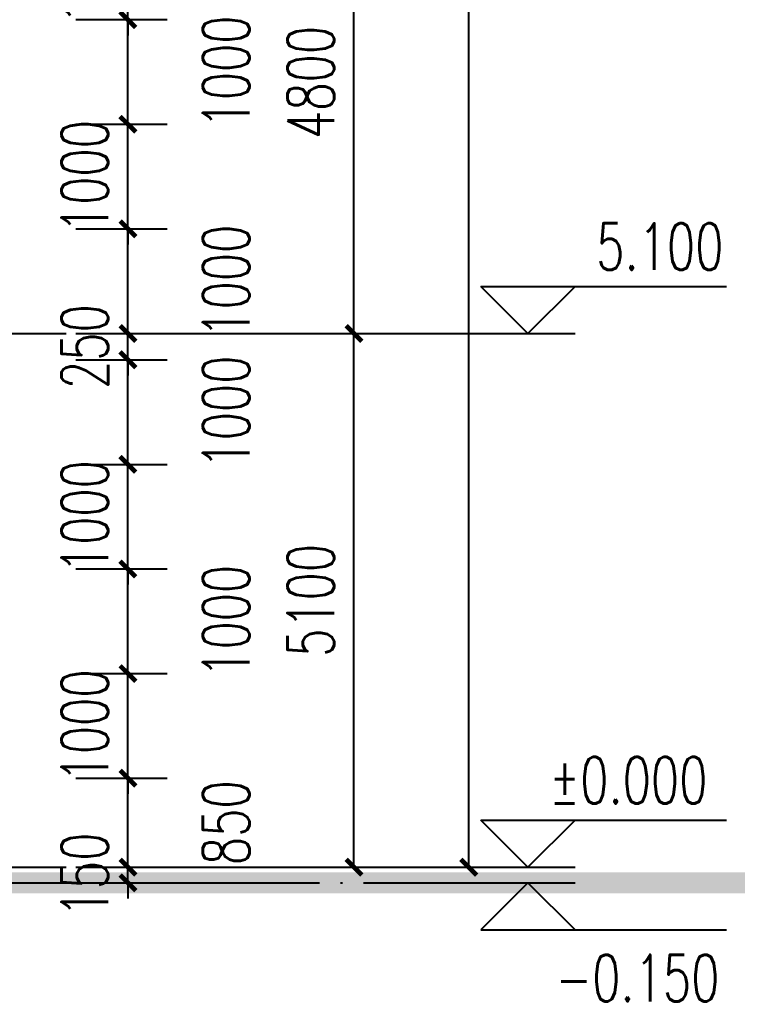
# Model space of a CAD drawing. Header units: millimetres. Extents: x 708158 to 1984082, y -168213 to -53.
# Drawn here: x 1013110 to 1019963, y -87239 to -77857 of the extents above; entities that cross this region are included whole.
import ezdxf

# ---------------------------------------------------------------- set-up
doc = ezdxf.new("R2010")
doc.units = ezdxf.units.MM
doc.header["$LTSCALE"] = 1000
doc.linetypes.add('DOTE', pattern=[2.42, 2, -0.2, 0.02, -0.2])
doc.layers.get('0').update_dxf_attribs({"color": 8})
for name, color, linetype in [('A-AXIS', 1, 'DOTE'), ('DIM_ELEV', 3, 'Continuous'), ('PUB_DIM', 3, 'Continuous'), ('PUB_TEXT', 7, 'Continuous'), ('立面加粗', 5, 'Continuous')]:
    doc.layers.add(name, color=color, linetype=linetype)
doc.styles.add('_TCH_DIM', font='SIMPLEX', dxfattribs={"bigfont": 'GBCBIG'})
doc.styles.add('_TCH_DIM_T3', font='SIMPLEX', dxfattribs={"width": 0.705882, "bigfont": 'GBCBIG'})
doc.dimstyles.new('_TCH_ARCH&&150', dxfattribs={"dimtxt": 446.25, "dimasz": 150, "dimexe": 375, "dimexo": 450, "dimgap": 189.375, "dimtad": 1, "dimdec": 0, "dimzin": 0, "dimdsep": 46, "dimtxsty": '_TCH_DIM_T3', "dimblk": 'ARCHTICK', "dimcen": 0.09, "dimclrt": 7, "dimazin": 2, "dimtfac": 1, "dimtdec": 0, "dimtix": 1, "dimtmove": 2, "dimatfit": 3, "dimfxl": 1, "dimtolj": 1, "dimtzin": 0, "dimarcsym": 0})

# ---------------------------------------------------------------- blocks, each defined once
blk = doc.blocks.new('_ArchTick')
at = {"color": 0, "linetype": 'ByBlock', "const_width": 0.3}
blk.add_lwpolyline([(-0.5, -0.5), (0.5, 0.5)], dxfattribs=at)
blk = doc.blocks.new('*D339')
at = {"layer": 'Defpoints', "color": 0, "transparency": 16777216}
for p in [(1013196.3, -85956.7), (1014144.1, -85956.7), (1013196.3, -86106.7)]:
    blk.add_point(p, dxfattribs=at)
at = {"layer": 'PUB_DIM', "color": 0, "lineweight": -2, "transparency": 16777216}
for p, q in [((1014144.1, -85956.7), (1014144.1, -85806.7)), ((1013646.3, -85956.7), (1014519.1, -85956.7)), ((1014144.1, -86106.7), (1014144.1, -85956.7)), ((1013646.3, -86106.7), (1014519.1, -86106.7)), ((1014144.1, -86106.7), (1014144.1, -86256.7))]:
    blk.add_line(p, q, dxfattribs=at)
at = {"layer": 'PUB_DIM', "color": 0, "lineweight": -2, "transparency": 16777216, "xscale": 150, "yscale": 150, "zscale": 150}
for p, rotation in [((1014144.1, -85956.7), 270), ((1014144.1, -86106.7), 90)]:
    blk.add_blockref('_ArchTick', p, dxfattribs=dict(at, rotation=rotation))
at = {"layer": 'PUB_DIM', "color": 7, "transparency": 16777216, "insert": (1013731.6, -86031.7), "char_height": 446.25, "attachment_point": 5, "rotation": 90, "style": '_TCH_DIM_T3'}
blk.add_mtext('\\A1;150', dxfattribs=at)
blk = doc.blocks.new('*D340')
at = {"layer": 'Defpoints', "color": 0, "transparency": 16777216}
for p in [(1013196.3, -85106.7), (1014144.1, -85106.7), (1013196.3, -85956.7)]:
    blk.add_point(p, dxfattribs=at)
at = {"layer": 'PUB_DIM', "color": 0, "lineweight": -2, "transparency": 16777216}
for p, q in [((1013646.3, -85106.7), (1014519.1, -85106.7)), ((1014144.1, -85956.7), (1014144.1, -85106.7)), ((1013646.3, -85956.7), (1014519.1, -85956.7))]:
    blk.add_line(p, q, dxfattribs=at)
at = {"layer": 'PUB_DIM', "color": 0, "lineweight": -2, "transparency": 16777216, "xscale": 150, "yscale": 150, "zscale": 150}
for p, rotation in [((1014144.1, -85106.7), 90), ((1014144.1, -85956.7), 270)]:
    blk.add_blockref('_ArchTick', p, dxfattribs=dict(at, rotation=rotation))
at = {"layer": 'PUB_DIM', "color": 7, "transparency": 16777216, "insert": (1015081.6, -85531.7), "char_height": 446.25, "attachment_point": 5, "rotation": 90, "style": '_TCH_DIM_T3'}
blk.add_mtext('\\A1;850', dxfattribs=at)
blk = doc.blocks.new('*D341')
at = {"layer": 'Defpoints', "color": 0, "transparency": 16777216}
for p in [(1013196.3, -84106.7), (1014144.1, -84106.7), (1013196.3, -85106.7)]:
    blk.add_point(p, dxfattribs=at)
at = {"layer": 'PUB_DIM', "color": 0, "lineweight": -2, "transparency": 16777216}
for p, q in [((1014144.1, -84106.7), (1014144.1, -83956.7)), ((1013646.3, -84106.7), (1014519.1, -84106.7)), ((1014144.1, -85106.7), (1014144.1, -84106.7)), ((1013646.3, -85106.7), (1014519.1, -85106.7)), ((1014144.1, -85106.7), (1014144.1, -85256.7))]:
    blk.add_line(p, q, dxfattribs=at)
at = {"layer": 'PUB_DIM', "color": 0, "lineweight": -2, "transparency": 16777216, "xscale": 150, "yscale": 150, "zscale": 150}
for p, rotation in [((1014144.1, -84106.7), 270), ((1014144.1, -85106.7), 90)]:
    blk.add_blockref('_ArchTick', p, dxfattribs=dict(at, rotation=rotation))
at = {"layer": 'PUB_DIM', "color": 7, "transparency": 16777216, "insert": (1013731.6, -84606.7), "char_height": 446.25, "attachment_point": 5, "rotation": 90, "style": '_TCH_DIM_T3'}
blk.add_mtext('\\A1;1000', dxfattribs=at)
blk = doc.blocks.new('*D342')
at = {"layer": 'Defpoints', "color": 0, "transparency": 16777216}
for p in [(1013196.3, -83106.7), (1014144.1, -83106.7), (1013196.3, -84106.7)]:
    blk.add_point(p, dxfattribs=at)
at = {"layer": 'PUB_DIM', "color": 0, "lineweight": -2, "transparency": 16777216}
for p, q in [((1013646.3, -83106.7), (1014519.1, -83106.7)), ((1014144.1, -84106.7), (1014144.1, -83106.7)), ((1013646.3, -84106.7), (1014519.1, -84106.7))]:
    blk.add_line(p, q, dxfattribs=at)
at = {"layer": 'PUB_DIM', "color": 0, "lineweight": -2, "transparency": 16777216, "xscale": 150, "yscale": 150, "zscale": 150}
for p, rotation in [((1014144.1, -83106.7), 90), ((1014144.1, -84106.7), 270)]:
    blk.add_blockref('_ArchTick', p, dxfattribs=dict(at, rotation=rotation))
at = {"layer": 'PUB_DIM', "color": 7, "transparency": 16777216, "insert": (1015081.6, -83606.7), "char_height": 446.25, "attachment_point": 5, "rotation": 90, "style": '_TCH_DIM_T3'}
blk.add_mtext('\\A1;1000', dxfattribs=at)
blk = doc.blocks.new('*D343')
at = {"layer": 'Defpoints', "color": 0, "transparency": 16777216}
for p in [(1013196.3, -82106.7), (1014144.1, -82106.7), (1013196.3, -83106.7)]:
    blk.add_point(p, dxfattribs=at)
at = {"layer": 'PUB_DIM', "color": 0, "lineweight": -2, "transparency": 16777216}
for p, q in [((1014144.1, -82106.7), (1014144.1, -81956.7)), ((1013646.3, -82106.7), (1014519.1, -82106.7)), ((1014144.1, -83106.7), (1014144.1, -82106.7)), ((1013646.3, -83106.7), (1014519.1, -83106.7)), ((1014144.1, -83106.7), (1014144.1, -83256.7))]:
    blk.add_line(p, q, dxfattribs=at)
at = {"layer": 'PUB_DIM', "color": 0, "lineweight": -2, "transparency": 16777216, "xscale": 150, "yscale": 150, "zscale": 150}
for p, rotation in [((1014144.1, -82106.7), 270), ((1014144.1, -83106.7), 90)]:
    blk.add_blockref('_ArchTick', p, dxfattribs=dict(at, rotation=rotation))
at = {"layer": 'PUB_DIM', "color": 7, "transparency": 16777216, "insert": (1013731.6, -82606.7), "char_height": 446.25, "attachment_point": 5, "rotation": 90, "style": '_TCH_DIM_T3'}
blk.add_mtext('\\A1;1000', dxfattribs=at)
blk = doc.blocks.new('*D344')
at = {"layer": 'Defpoints', "color": 0, "transparency": 16777216}
for p in [(1013196.3, -81106.7), (1014144.1, -81106.7), (1013196.3, -82106.7)]:
    blk.add_point(p, dxfattribs=at)
at = {"layer": 'PUB_DIM', "color": 0, "lineweight": -2, "transparency": 16777216}
for p, q in [((1013646.3, -81106.7), (1014519.1, -81106.7)), ((1014144.1, -82106.7), (1014144.1, -81106.7)), ((1013646.3, -82106.7), (1014519.1, -82106.7))]:
    blk.add_line(p, q, dxfattribs=at)
at = {"layer": 'PUB_DIM', "color": 0, "lineweight": -2, "transparency": 16777216, "xscale": 150, "yscale": 150, "zscale": 150}
for p, rotation in [((1014144.1, -81106.7), 90), ((1014144.1, -82106.7), 270)]:
    blk.add_blockref('_ArchTick', p, dxfattribs=dict(at, rotation=rotation))
at = {"layer": 'PUB_DIM', "color": 7, "transparency": 16777216, "insert": (1015081.6, -81606.7), "char_height": 446.25, "attachment_point": 5, "rotation": 90, "style": '_TCH_DIM_T3'}
blk.add_mtext('\\A1;1000', dxfattribs=at)
blk = doc.blocks.new('*D345')
at = {"layer": 'Defpoints', "color": 0, "transparency": 16777216}
for p in [(1013196.3, -80856.7), (1014144.1, -80856.7), (1013196.3, -81106.7)]:
    blk.add_point(p, dxfattribs=at)
at = {"layer": 'PUB_DIM', "color": 0, "lineweight": -2, "transparency": 16777216}
for p, q in [((1014144.1, -80856.7), (1014144.1, -80706.7)), ((1013646.3, -80856.7), (1014519.1, -80856.7)), ((1014144.1, -81106.7), (1014144.1, -80856.7)), ((1013646.3, -81106.7), (1014519.1, -81106.7)), ((1014144.1, -81106.7), (1014144.1, -81256.7))]:
    blk.add_line(p, q, dxfattribs=at)
at = {"layer": 'PUB_DIM', "color": 0, "lineweight": -2, "transparency": 16777216, "xscale": 150, "yscale": 150, "zscale": 150}
for p, rotation in [((1014144.1, -80856.7), 270), ((1014144.1, -81106.7), 90)]:
    blk.add_blockref('_ArchTick', p, dxfattribs=dict(at, rotation=rotation))
at = {"layer": 'PUB_DIM', "color": 7, "transparency": 16777216, "insert": (1013731.6, -80981.7), "char_height": 446.25, "attachment_point": 5, "rotation": 90, "style": '_TCH_DIM_T3'}
blk.add_mtext('\\A1;250', dxfattribs=at)
blk = doc.blocks.new('*D346')
at = {"layer": 'Defpoints', "color": 0, "transparency": 16777216}
for p in [(1013196.3, -79856.7), (1014144.1, -79856.7), (1013196.3, -80856.7)]:
    blk.add_point(p, dxfattribs=at)
at = {"layer": 'PUB_DIM', "color": 0, "lineweight": -2, "transparency": 16777216}
for p, q in [((1013646.3, -79856.7), (1014519.1, -79856.7)), ((1014144.1, -80856.7), (1014144.1, -79856.7)), ((1013646.3, -80856.7), (1014519.1, -80856.7))]:
    blk.add_line(p, q, dxfattribs=at)
at = {"layer": 'PUB_DIM', "color": 0, "lineweight": -2, "transparency": 16777216, "xscale": 150, "yscale": 150, "zscale": 150}
for p, rotation in [((1014144.1, -79856.7), 90), ((1014144.1, -80856.7), 270)]:
    blk.add_blockref('_ArchTick', p, dxfattribs=dict(at, rotation=rotation))
at = {"layer": 'PUB_DIM', "color": 7, "transparency": 16777216, "insert": (1015081.6, -80356.7), "char_height": 446.25, "attachment_point": 5, "rotation": 90, "style": '_TCH_DIM_T3'}
blk.add_mtext('\\A1;1000', dxfattribs=at)
blk = doc.blocks.new('*D347')
at = {"layer": 'Defpoints', "color": 0, "transparency": 16777216}
for p in [(1013196.3, -78856.7), (1014144.1, -78856.7), (1013196.3, -79856.7)]:
    blk.add_point(p, dxfattribs=at)
at = {"layer": 'PUB_DIM', "color": 0, "lineweight": -2, "transparency": 16777216}
for p, q in [((1014144.1, -78856.7), (1014144.1, -78706.7)), ((1013646.3, -78856.7), (1014519.1, -78856.7)), ((1014144.1, -79856.7), (1014144.1, -78856.7)), ((1013646.3, -79856.7), (1014519.1, -79856.7)), ((1014144.1, -79856.7), (1014144.1, -80006.7))]:
    blk.add_line(p, q, dxfattribs=at)
at = {"layer": 'PUB_DIM', "color": 0, "lineweight": -2, "transparency": 16777216, "xscale": 150, "yscale": 150, "zscale": 150}
for p, rotation in [((1014144.1, -78856.7), 270), ((1014144.1, -79856.7), 90)]:
    blk.add_blockref('_ArchTick', p, dxfattribs=dict(at, rotation=rotation))
at = {"layer": 'PUB_DIM', "color": 7, "transparency": 16777216, "insert": (1013731.6, -79356.7), "char_height": 446.25, "attachment_point": 5, "rotation": 90, "style": '_TCH_DIM_T3'}
blk.add_mtext('\\A1;1000', dxfattribs=at)
blk = doc.blocks.new('*D348')
at = {"layer": 'Defpoints', "color": 0, "transparency": 16777216}
for p in [(1013196.3, -77856.7), (1014144.1, -77856.7), (1013196.3, -78856.7)]:
    blk.add_point(p, dxfattribs=at)
at = {"layer": 'PUB_DIM', "color": 0, "lineweight": -2, "transparency": 16777216}
for p, q in [((1013646.3, -77856.7), (1014519.1, -77856.7)), ((1014144.1, -78856.7), (1014144.1, -77856.7)), ((1013646.3, -78856.7), (1014519.1, -78856.7))]:
    blk.add_line(p, q, dxfattribs=at)
at = {"layer": 'PUB_DIM', "color": 0, "lineweight": -2, "transparency": 16777216, "xscale": 150, "yscale": 150, "zscale": 150}
for p, rotation in [((1014144.1, -77856.7), 90), ((1014144.1, -78856.7), 270)]:
    blk.add_blockref('_ArchTick', p, dxfattribs=dict(at, rotation=rotation))
at = {"layer": 'PUB_DIM', "color": 7, "transparency": 16777216, "insert": (1015081.6, -78356.7), "char_height": 446.25, "attachment_point": 5, "rotation": 90, "style": '_TCH_DIM_T3'}
blk.add_mtext('\\A1;1000', dxfattribs=at)
blk = doc.blocks.new('*D349')
at = {"layer": 'Defpoints', "color": 0, "transparency": 16777216}
for p in [(1013196.3, -76856.7), (1014144.1, -76856.7), (1013196.3, -77856.7)]:
    blk.add_point(p, dxfattribs=at)
at = {"layer": 'PUB_DIM', "color": 0, "lineweight": -2, "transparency": 16777216}
for p, q in [((1014144.1, -76856.7), (1014144.1, -76706.7)), ((1013646.3, -76856.7), (1014519.1, -76856.7)), ((1014144.1, -77856.7), (1014144.1, -76856.7)), ((1013646.3, -77856.7), (1014519.1, -77856.7)), ((1014144.1, -77856.7), (1014144.1, -78006.7))]:
    blk.add_line(p, q, dxfattribs=at)
at = {"layer": 'PUB_DIM', "color": 0, "lineweight": -2, "transparency": 16777216, "xscale": 150, "yscale": 150, "zscale": 150}
for p, rotation in [((1014144.1, -76856.7), 270), ((1014144.1, -77856.7), 90)]:
    blk.add_blockref('_ArchTick', p, dxfattribs=dict(at, rotation=rotation))
at = {"layer": 'PUB_DIM', "color": 7, "transparency": 16777216, "insert": (1013731.6, -77356.7), "char_height": 446.25, "attachment_point": 5, "rotation": 90, "style": '_TCH_DIM_T3'}
blk.add_mtext('\\A1;1000', dxfattribs=at)
blk = doc.blocks.new('*D767')
at = {"layer": 'Defpoints', "color": 0, "transparency": 16777216}
for p in [(1014925.4, -37656.7), (1017398.6, -37656.7), (1014925.4, -85956.7)]:
    blk.add_point(p, dxfattribs=at)
at = {"layer": 'PUB_DIM', "color": 0, "lineweight": -2, "transparency": 16777216}
for p, q in [((1015375.4, -37656.7), (1017773.6, -37656.7)), ((1017398.6, -85956.7), (1017398.6, -37656.7)), ((1015375.4, -85956.7), (1017773.6, -85956.7))]:
    blk.add_line(p, q, dxfattribs=at)
at = {"layer": 'PUB_DIM', "color": 0, "lineweight": -2, "transparency": 16777216, "xscale": 150, "yscale": 150, "zscale": 150}
for p, rotation in [((1017398.6, -37656.7), 90), ((1017398.6, -85956.7), 270)]:
    blk.add_blockref('_ArchTick', p, dxfattribs=dict(at, rotation=rotation))
at = {"layer": 'PUB_DIM', "color": 7, "transparency": 16777216, "insert": (1016986.1, -61806.7), "char_height": 446.25, "attachment_point": 5, "rotation": 90, "style": '_TCH_DIM_T3'}
blk.add_mtext('\\A1;48300', dxfattribs=at)
blk = doc.blocks.new('*D768')
at = {"layer": 'Defpoints', "color": 0, "transparency": 16777216}
for p in [(1014925.4, -80856.7), (1016302.2, -80856.7), (1014925.4, -85956.7)]:
    blk.add_point(p, dxfattribs=at)
at = {"layer": 'PUB_DIM', "color": 0, "lineweight": -2, "transparency": 16777216}
for p, q in [((1015375.4, -80856.7), (1016677.2, -80856.7)), ((1016302.2, -85956.7), (1016302.2, -80856.7)), ((1015375.4, -85956.7), (1016677.2, -85956.7))]:
    blk.add_line(p, q, dxfattribs=at)
at = {"layer": 'PUB_DIM', "color": 0, "lineweight": -2, "transparency": 16777216, "xscale": 150, "yscale": 150, "zscale": 150}
for p, rotation in [((1016302.2, -80856.7), 90), ((1016302.2, -85956.7), 270)]:
    blk.add_blockref('_ArchTick', p, dxfattribs=dict(at, rotation=rotation))
at = {"layer": 'PUB_DIM', "color": 7, "transparency": 16777216, "insert": (1015889.7, -83406.7), "char_height": 446.25, "attachment_point": 5, "rotation": 90, "style": '_TCH_DIM_T3'}
blk.add_mtext('\\A1;5100', dxfattribs=at)
blk = doc.blocks.new('*D769')
at = {"layer": 'Defpoints', "color": 0, "transparency": 16777216}
for p in [(1014925.4, -76056.7), (1016302.2, -76056.7), (1014925.4, -80856.7)]:
    blk.add_point(p, dxfattribs=at)
at = {"layer": 'PUB_DIM', "color": 0, "lineweight": -2, "transparency": 16777216}
for p, q in [((1015375.4, -76056.7), (1016677.2, -76056.7)), ((1016302.2, -80856.7), (1016302.2, -76056.7)), ((1015375.4, -80856.7), (1016677.2, -80856.7))]:
    blk.add_line(p, q, dxfattribs=at)
at = {"layer": 'PUB_DIM', "color": 0, "lineweight": -2, "transparency": 16777216, "xscale": 150, "yscale": 150, "zscale": 150}
for p, rotation in [((1016302.2, -76056.7), 90), ((1016302.2, -80856.7), 270)]:
    blk.add_blockref('_ArchTick', p, dxfattribs=dict(at, rotation=rotation))
at = {"layer": 'PUB_DIM', "color": 7, "transparency": 16777216, "insert": (1015889.7, -78456.7), "char_height": 446.25, "attachment_point": 5, "rotation": 90, "style": '_TCH_DIM_T3'}
blk.add_mtext('\\A1;4800', dxfattribs=at)

msp = doc.modelspace()

# ---------------------------------------------------------------- linework, layer by layer
at = {"layer": 'A-AXIS'}
for p, q in [((975254, -80856.7), (1017240.9, -80856.7)), ((975254, -85956.7), (1017240.9, -85956.7)), ((975254, -86106.7), (1017240.9, -86106.7))]:
    msp.add_line(p, q, dxfattribs=at)
at = {"layer": 'DIM_ELEV'}
for p, q in [((1017963.1, -80856.7), (1017513.1, -80406.7)), ((1017513.1, -80406.7), (1019860.6, -80406.7)), ((1017963.1, -80856.7), (1018413.1, -80406.7)), ((1016913.1, -80856.7), (1018413.1, -80856.7)), ((1017963.1, -85956.7), (1017513.1, -85506.7)), ((1017513.1, -85506.7), (1019860.6, -85506.7)), ((1017963.1, -85956.7), (1018413.1, -85506.7)), ((1016913.1, -85956.7), (1018413.1, -85956.7)), ((1016913.1, -86106.7), (1018413.1, -86106.7)), ((1017963.1, -86106.7), (1017513.1, -86556.7)), ((1017963.1, -86106.7), (1018413.1, -86556.7)), ((1017513.1, -86556.7), (1019860.6, -86556.7))]:
    msp.add_line(p, q, dxfattribs=at)
at = {"layer": '立面加粗', "const_width": 200}
msp.add_lwpolyline([(976204.9, -86106.7), (1076568.2, -86106.7)], dxfattribs=at)

# ---------------------------------------------------------------- texts
at = {"layer": 'PUB_TEXT', "style": '_TCH_DIM', "width": 0.705882}
for s, p in [('5.100', (1018615.6, -80249.2)), ('%%P0.000', (1018165.6, -85349.2)), ('-0.150', (1018225.6, -87239.2))]:
    msp.add_text(s, height=446.25, dxfattribs=at).set_placement(p)

# ---------------------------------------------------------------- dimensions: what is measured, and where the dimension line sits
at = {"layer": 'PUB_DIM'}
for p1, p2, distance, picture, middle in [((1014925.4, -85956.7), (1014925.4, -37656.7), -2473.1, '*D767', (1016986.1, -61806.7)), ((1014925.4, -80856.7), (1014925.4, -76056.7), -1376.7, '*D769', (1015889.7, -78456.7)), ((1013196.3, -77856.7), (1013196.3, -76856.7), -947.8, '*D349', (1013731.6, -77356.7)), ((1013196.3, -79856.7), (1013196.3, -78856.7), -947.8, '*D347', (1013731.6, -79356.7)), ((1013196.3, -81106.7), (1013196.3, -80856.7), -947.8, '*D345', (1013731.6, -80981.7)), ((1014925.4, -85956.7), (1014925.4, -80856.7), -1376.7, '*D768', (1015889.7, -83406.7)), ((1013196.3, -83106.7), (1013196.3, -82106.7), -947.8, '*D343', (1013731.6, -82606.7)), ((1013196.3, -85106.7), (1013196.3, -84106.7), -947.8, '*D341', (1013731.6, -84606.7)), ((1013196.3, -86106.7), (1013196.3, -85956.7), -947.8, '*D339', (1013731.6, -86031.7))]:
    dim = msp.add_aligned_dim(p1=p1, p2=p2, distance=distance, dimstyle='_TCH_ARCH&&150', dxfattribs=at)
    dim.commit()
    dim.dimension.update_dxf_attribs({"geometry": picture, "text_midpoint": middle})
for base, p1, p2, picture, middle in [((1014144.1, -77856.7), (1013196.3, -78856.7), (1013196.3, -77856.7), '*D348', (1015081.6, -78356.7)), ((1014144.1, -79856.7), (1013196.3, -80856.7), (1013196.3, -79856.7), '*D346', (1015081.6, -80356.7)), ((1014144.1, -81106.7), (1013196.3, -82106.7), (1013196.3, -81106.7), '*D344', (1015081.6, -81606.7)), ((1014144.1, -83106.7), (1013196.3, -84106.7), (1013196.3, -83106.7), '*D342', (1015081.6, -83606.7)), ((1014144.1, -85106.7), (1013196.3, -85956.7), (1013196.3, -85106.7), '*D340', (1015081.6, -85531.7))]:
    dim = msp.add_linear_dim(base=base, p1=p1, p2=p2, angle=90, dimstyle='_TCH_ARCH&&150', dxfattribs=at)
    dim.commit()
    dim.dimension.update_dxf_attribs({"geometry": picture, "text_midpoint": middle, "dimtype": 129})

doc.saveas('drawing.dxf')
